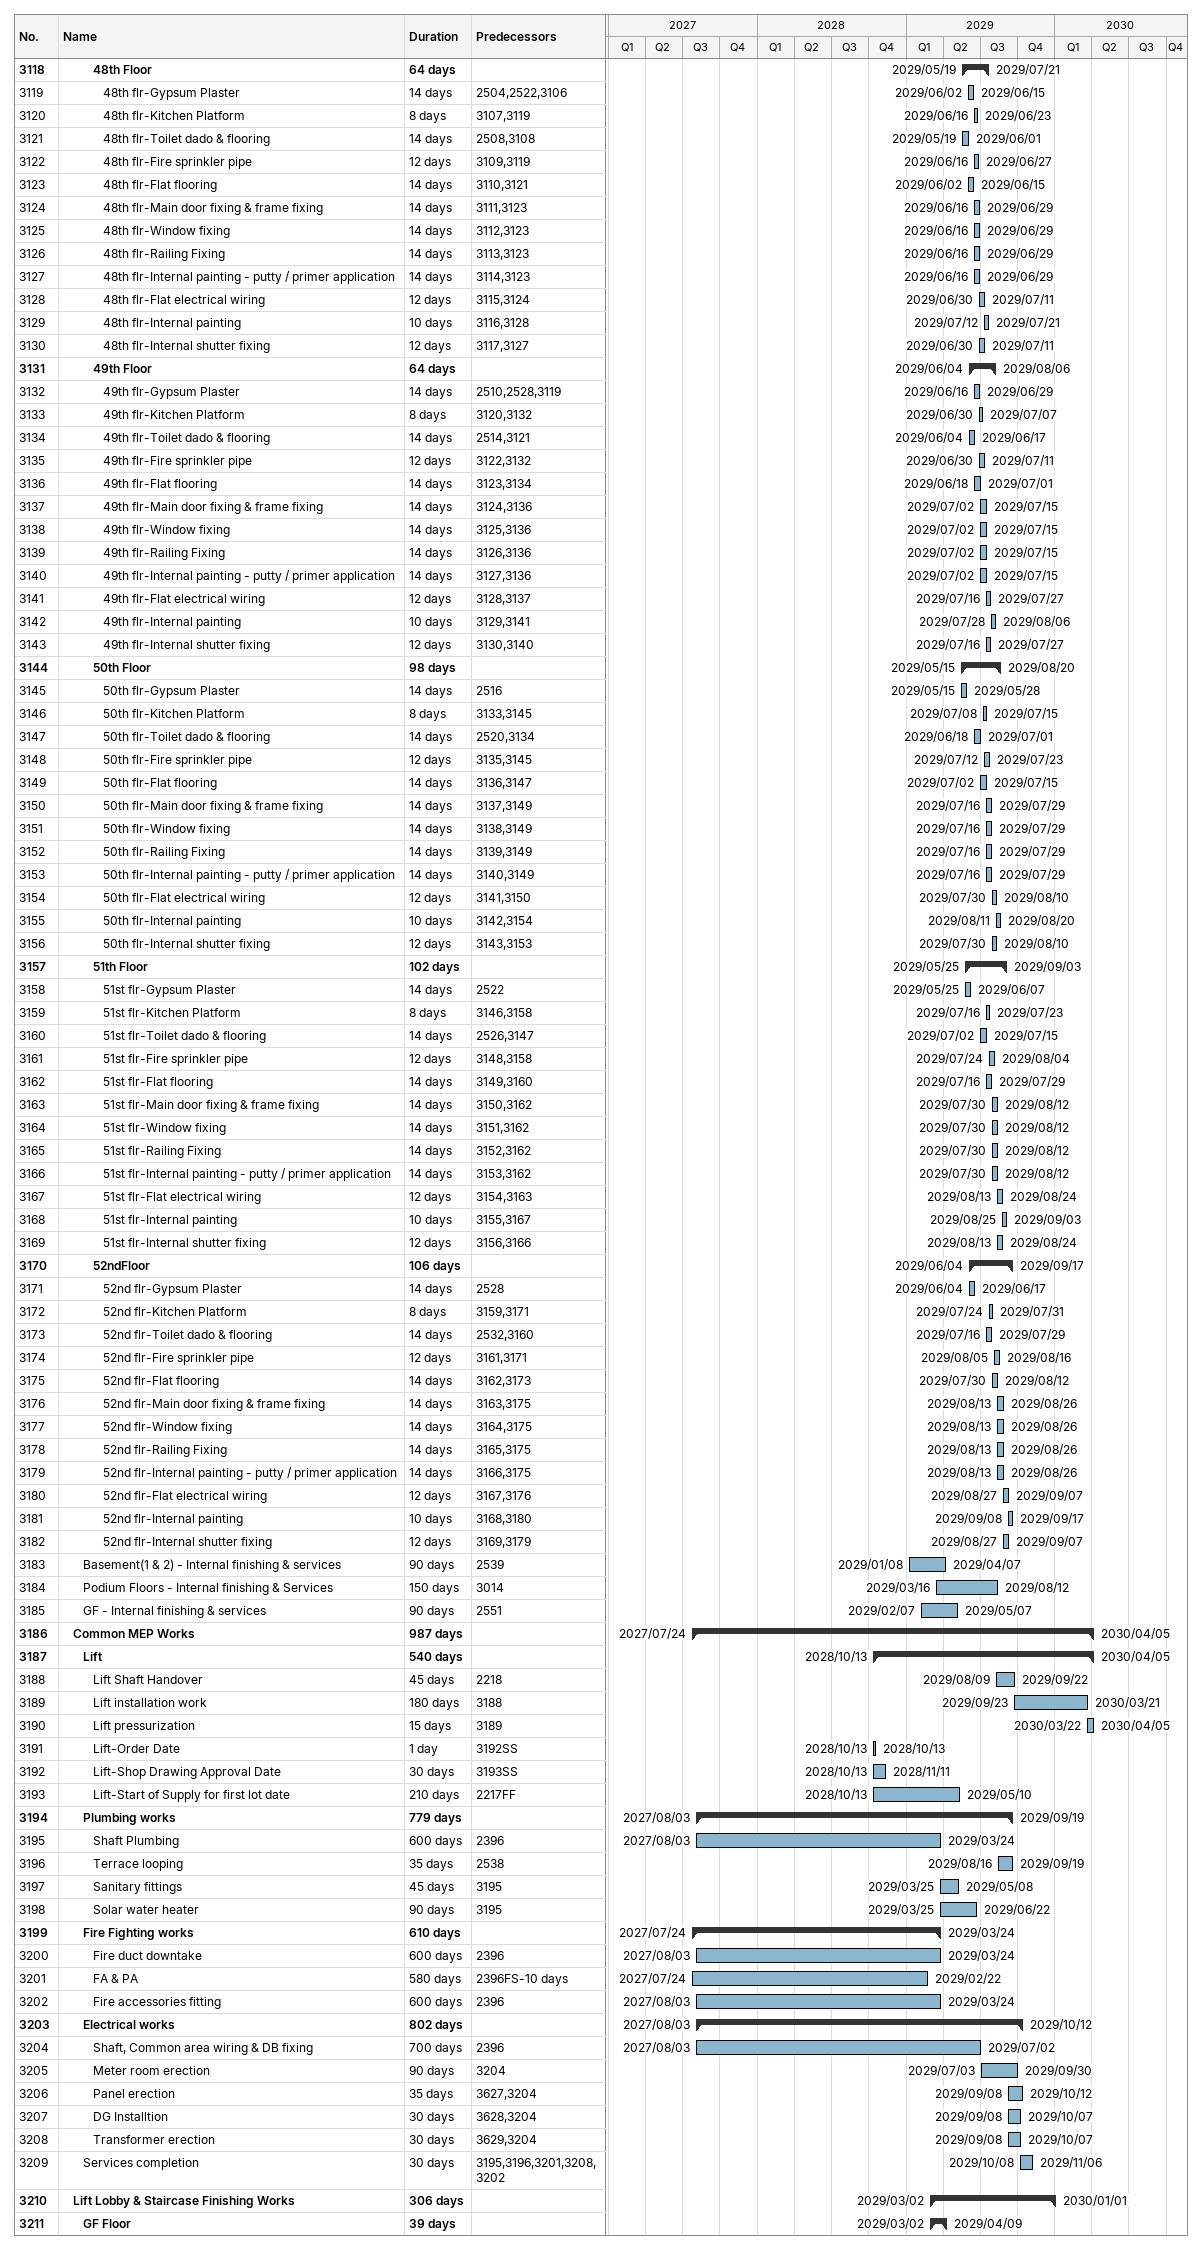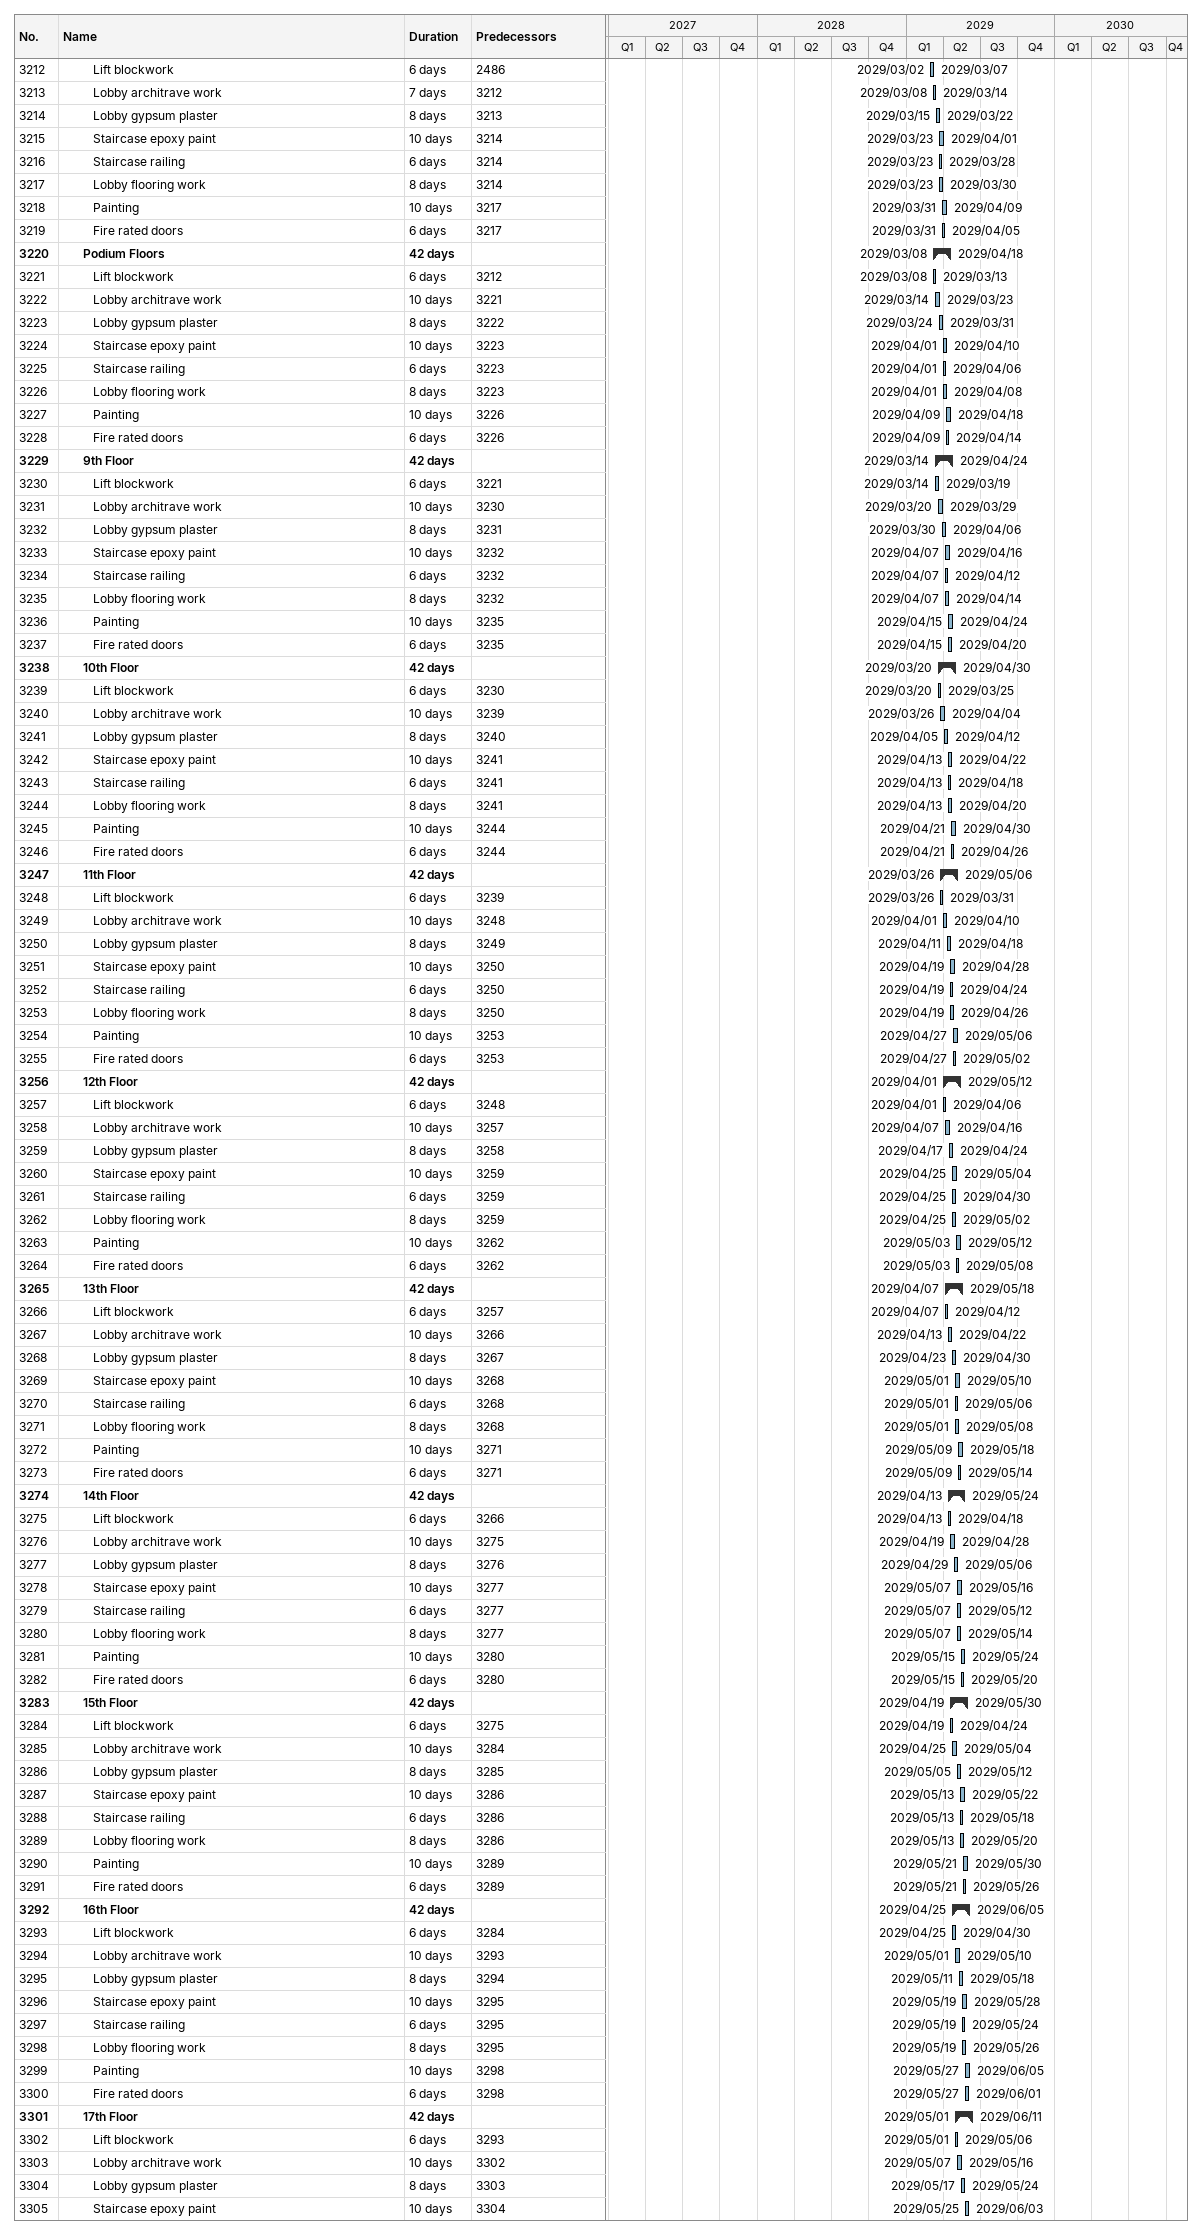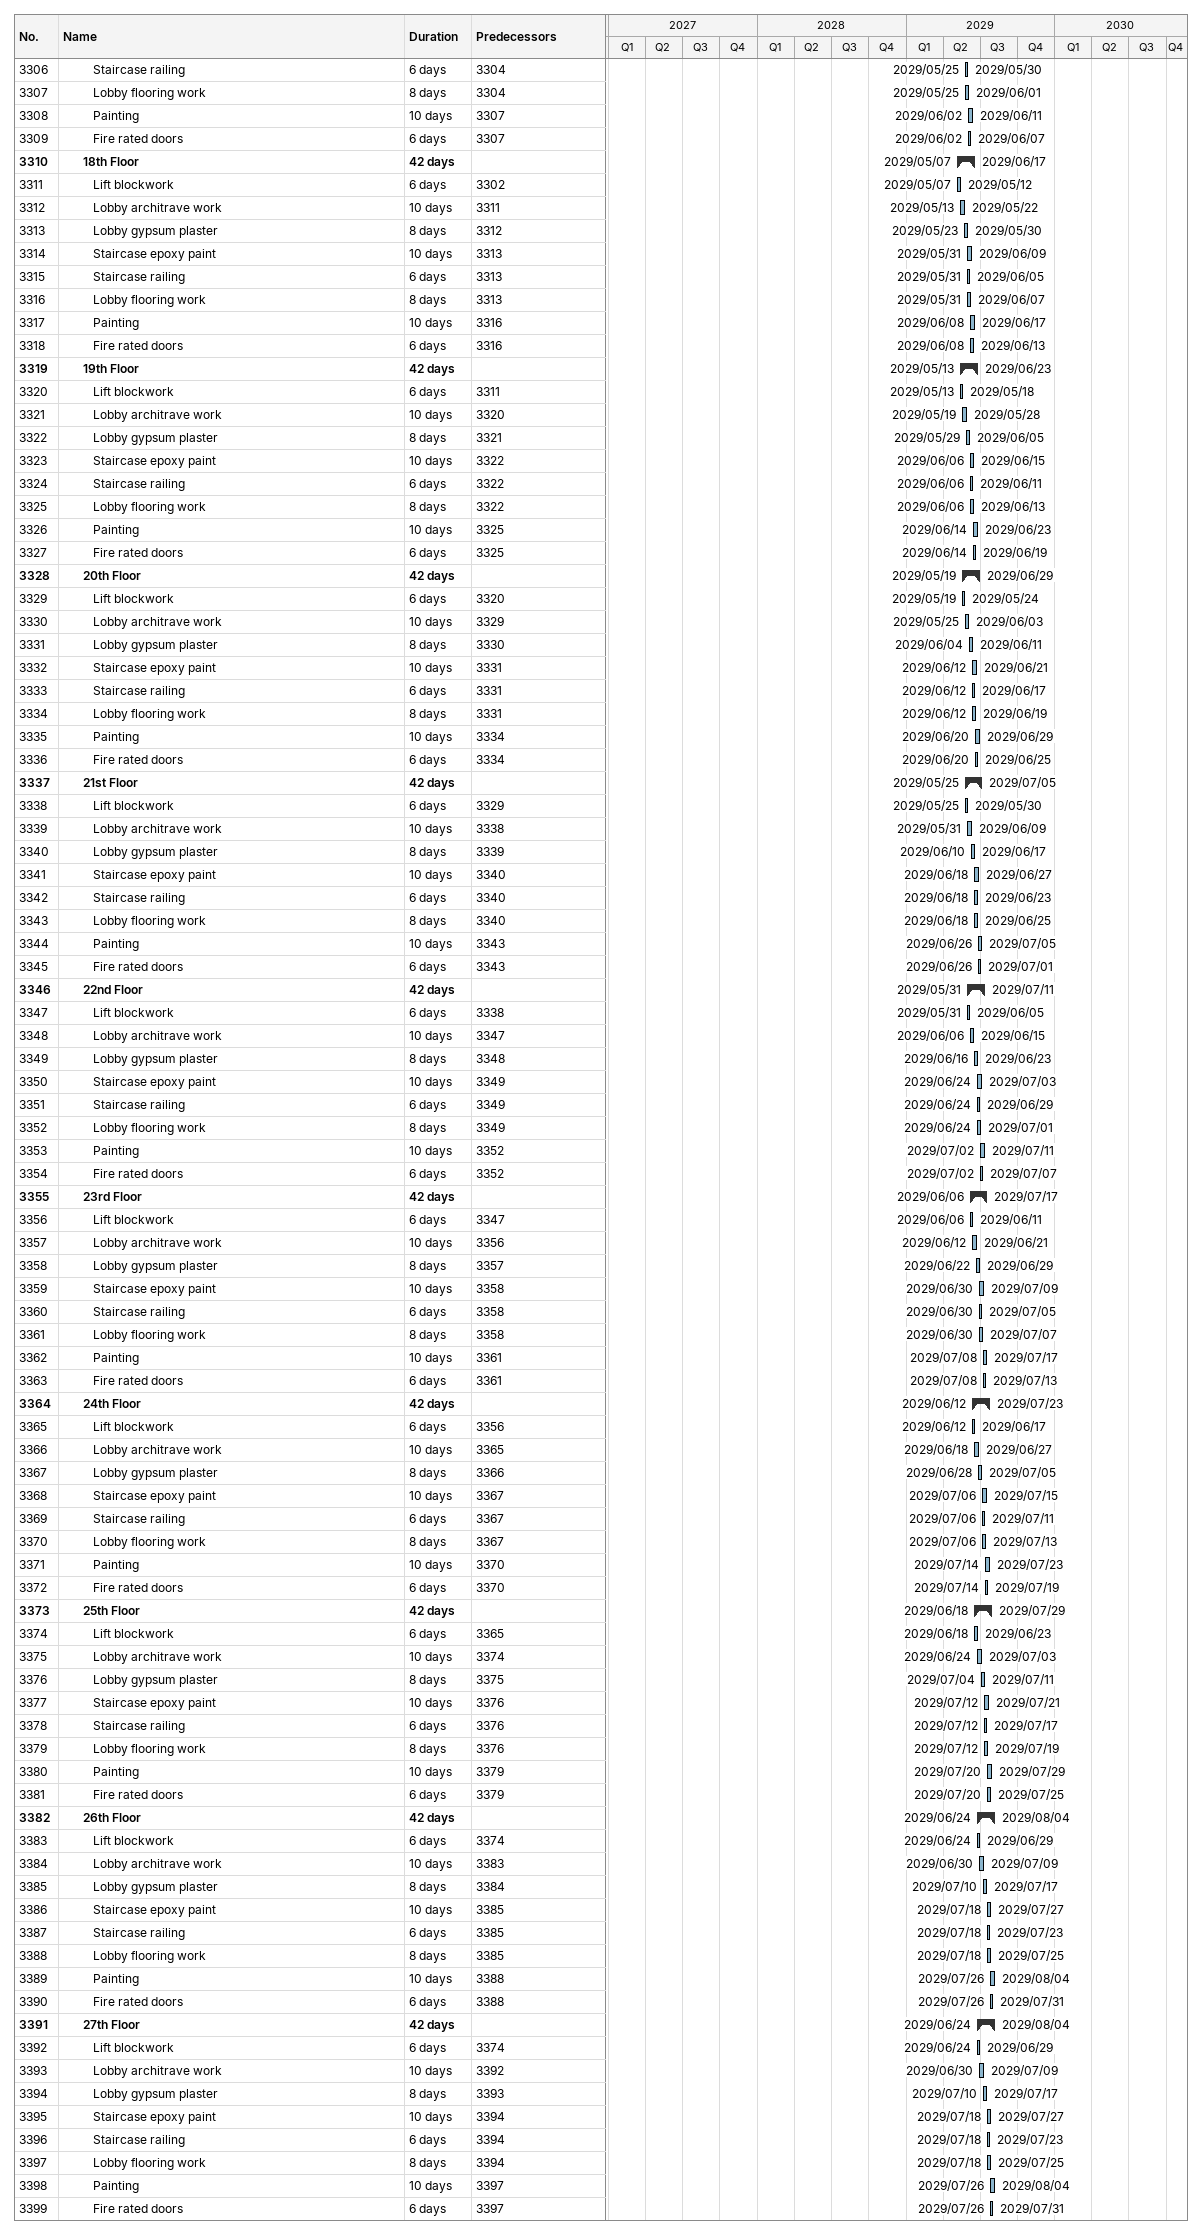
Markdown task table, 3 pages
| ID | Level | Task | Duration | Start | Finish | Predecessors |
|---|---|---|---|---|---|---|
| 3118 | 4 | **48th Floor** | 64d | 2029-05-19 | 2029-07-21 |  |
| 3119 | 5 | 48th flr-Gypsum Plaster | 14d | 2029-06-02 | 2029-06-15 | 2504, 2522, 3106 |
| 3120 | 5 | 48th flr-Kitchen Platform | 8d | 2029-06-16 | 2029-06-23 | 3107, 3119 |
| 3121 | 5 | 48th flr-Toilet dado & flooring | 14d | 2029-05-19 | 2029-06-01 | 2508, 3108 |
| 3122 | 5 | 48th flr-Fire sprinkler pipe | 12d | 2029-06-16 | 2029-06-27 | 3109, 3119 |
| 3123 | 5 | 48th flr-Flat flooring | 14d | 2029-06-02 | 2029-06-15 | 3110, 3121 |
| 3124 | 5 | 48th flr-Main door fixing & frame fixing | 14d | 2029-06-16 | 2029-06-29 | 3111, 3123 |
| 3125 | 5 | 48th flr-Window fixing | 14d | 2029-06-16 | 2029-06-29 | 3112, 3123 |
| 3126 | 5 | 48th flr-Railing Fixing | 14d | 2029-06-16 | 2029-06-29 | 3113, 3123 |
| 3127 | 5 | 48th flr-Internal painting - putty / primer application | 14d | 2029-06-16 | 2029-06-29 | 3114, 3123 |
| 3128 | 5 | 48th flr-Flat electrical wiring | 12d | 2029-06-30 | 2029-07-11 | 3115, 3124 |
| 3129 | 5 | 48th flr-Internal painting | 10d | 2029-07-12 | 2029-07-21 | 3116, 3128 |
| 3130 | 5 | 48th flr-Internal shutter fixing | 12d | 2029-06-30 | 2029-07-11 | 3117, 3127 |
| 3131 | 4 | **49th Floor** | 64d | 2029-06-04 | 2029-08-06 |  |
| 3132 | 5 | 49th flr-Gypsum Plaster | 14d | 2029-06-16 | 2029-06-29 | 2510, 2528, 3119 |
| 3133 | 5 | 49th flr-Kitchen Platform | 8d | 2029-06-30 | 2029-07-07 | 3120, 3132 |
| 3134 | 5 | 49th flr-Toilet dado & flooring | 14d | 2029-06-04 | 2029-06-17 | 2514, 3121 |
| 3135 | 5 | 49th flr-Fire sprinkler pipe | 12d | 2029-06-30 | 2029-07-11 | 3122, 3132 |
| 3136 | 5 | 49th flr-Flat flooring | 14d | 2029-06-18 | 2029-07-01 | 3123, 3134 |
| 3137 | 5 | 49th flr-Main door fixing & frame fixing | 14d | 2029-07-02 | 2029-07-15 | 3124, 3136 |
| 3138 | 5 | 49th flr-Window fixing | 14d | 2029-07-02 | 2029-07-15 | 3125, 3136 |
| 3139 | 5 | 49th flr-Railing Fixing | 14d | 2029-07-02 | 2029-07-15 | 3126, 3136 |
| 3140 | 5 | 49th flr-Internal painting - putty / primer application | 14d | 2029-07-02 | 2029-07-15 | 3127, 3136 |
| 3141 | 5 | 49th flr-Flat electrical wiring | 12d | 2029-07-16 | 2029-07-27 | 3128, 3137 |
| 3142 | 5 | 49th flr-Internal painting | 10d | 2029-07-28 | 2029-08-06 | 3129, 3141 |
| 3143 | 5 | 49th flr-Internal shutter fixing | 12d | 2029-07-16 | 2029-07-27 | 3130, 3140 |
| 3144 | 4 | **50th Floor** | 98d | 2029-05-15 | 2029-08-20 |  |
| 3145 | 5 | 50th flr-Gypsum Plaster | 14d | 2029-05-15 | 2029-05-28 | 2516 |
| 3146 | 5 | 50th flr-Kitchen Platform | 8d | 2029-07-08 | 2029-07-15 | 3133, 3145 |
| 3147 | 5 | 50th flr-Toilet dado & flooring | 14d | 2029-06-18 | 2029-07-01 | 2520, 3134 |
| 3148 | 5 | 50th flr-Fire sprinkler pipe | 12d | 2029-07-12 | 2029-07-23 | 3135, 3145 |
| 3149 | 5 | 50th flr-Flat flooring | 14d | 2029-07-02 | 2029-07-15 | 3136, 3147 |
| 3150 | 5 | 50th flr-Main door fixing & frame fixing | 14d | 2029-07-16 | 2029-07-29 | 3137, 3149 |
| 3151 | 5 | 50th flr-Window fixing | 14d | 2029-07-16 | 2029-07-29 | 3138, 3149 |
| 3152 | 5 | 50th flr-Railing Fixing | 14d | 2029-07-16 | 2029-07-29 | 3139, 3149 |
| 3153 | 5 | 50th flr-Internal painting - putty / primer application | 14d | 2029-07-16 | 2029-07-29 | 3140, 3149 |
| 3154 | 5 | 50th flr-Flat electrical wiring | 12d | 2029-07-30 | 2029-08-10 | 3141, 3150 |
| 3155 | 5 | 50th flr-Internal painting | 10d | 2029-08-11 | 2029-08-20 | 3142, 3154 |
| 3156 | 5 | 50th flr-Internal shutter fixing | 12d | 2029-07-30 | 2029-08-10 | 3143, 3153 |
| 3157 | 4 | **51th Floor** | 102d | 2029-05-25 | 2029-09-03 |  |
| 3158 | 5 | 51st flr-Gypsum Plaster | 14d | 2029-05-25 | 2029-06-07 | 2522 |
| 3159 | 5 | 51st flr-Kitchen Platform | 8d | 2029-07-16 | 2029-07-23 | 3146, 3158 |
| 3160 | 5 | 51st flr-Toilet dado & flooring | 14d | 2029-07-02 | 2029-07-15 | 2526, 3147 |
| 3161 | 5 | 51st flr-Fire sprinkler pipe | 12d | 2029-07-24 | 2029-08-04 | 3148, 3158 |
| 3162 | 5 | 51st flr-Flat flooring | 14d | 2029-07-16 | 2029-07-29 | 3149, 3160 |
| 3163 | 5 | 51st flr-Main door fixing & frame fixing | 14d | 2029-07-30 | 2029-08-12 | 3150, 3162 |
| 3164 | 5 | 51st flr-Window fixing | 14d | 2029-07-30 | 2029-08-12 | 3151, 3162 |
| 3165 | 5 | 51st flr-Railing Fixing | 14d | 2029-07-30 | 2029-08-12 | 3152, 3162 |
| 3166 | 5 | 51st flr-Internal painting - putty / primer application | 14d | 2029-07-30 | 2029-08-12 | 3153, 3162 |
| 3167 | 5 | 51st flr-Flat electrical wiring | 12d | 2029-08-13 | 2029-08-24 | 3154, 3163 |
| 3168 | 5 | 51st flr-Internal painting | 10d | 2029-08-25 | 2029-09-03 | 3155, 3167 |
| 3169 | 5 | 51st flr-Internal shutter fixing | 12d | 2029-08-13 | 2029-08-24 | 3156, 3166 |
| 3170 | 4 | **52ndFloor** | 106d | 2029-06-04 | 2029-09-17 |  |
| 3171 | 5 | 52nd flr-Gypsum Plaster | 14d | 2029-06-04 | 2029-06-17 | 2528 |
| 3172 | 5 | 52nd flr-Kitchen Platform | 8d | 2029-07-24 | 2029-07-31 | 3159, 3171 |
| 3173 | 5 | 52nd flr-Toilet dado & flooring | 14d | 2029-07-16 | 2029-07-29 | 2532, 3160 |
| 3174 | 5 | 52nd flr-Fire sprinkler pipe | 12d | 2029-08-05 | 2029-08-16 | 3161, 3171 |
| 3175 | 5 | 52nd flr-Flat flooring | 14d | 2029-07-30 | 2029-08-12 | 3162, 3173 |
| 3176 | 5 | 52nd flr-Main door fixing & frame fixing | 14d | 2029-08-13 | 2029-08-26 | 3163, 3175 |
| 3177 | 5 | 52nd flr-Window fixing | 14d | 2029-08-13 | 2029-08-26 | 3164, 3175 |
| 3178 | 5 | 52nd flr-Railing Fixing | 14d | 2029-08-13 | 2029-08-26 | 3165, 3175 |
| 3179 | 5 | 52nd flr-Internal painting - putty / primer application | 14d | 2029-08-13 | 2029-08-26 | 3166, 3175 |
| 3180 | 5 | 52nd flr-Flat electrical wiring | 12d | 2029-08-27 | 2029-09-07 | 3167, 3176 |
| 3181 | 5 | 52nd flr-Internal painting | 10d | 2029-09-08 | 2029-09-17 | 3168, 3180 |
| 3182 | 5 | 52nd flr-Internal shutter fixing | 12d | 2029-08-27 | 2029-09-07 | 3169, 3179 |
| 3183 | 3 | Basement(1 & 2) - Internal finishing & services | 90d | 2029-01-08 | 2029-04-07 | 2539 |
| 3184 | 3 | Podium Floors - Internal finishing & Services | 150d | 2029-03-16 | 2029-08-12 | 3014 |
| 3185 | 3 | GF - Internal finishing & services | 90d | 2029-02-07 | 2029-05-07 | 2551 |
| 3186 | 2 | **Common MEP Works** | 987d | 2027-07-24 | 2030-04-05 |  |
| 3187 | 3 | **Lift** | 540d | 2028-10-13 | 2030-04-05 |  |
| 3188 | 4 | Lift Shaft Handover | 45d | 2029-08-09 | 2029-09-22 | 2218 |
| 3189 | 4 | Lift installation work | 180d | 2029-09-23 | 2030-03-21 | 3188 |
| 3190 | 4 | Lift pressurization | 15d | 2030-03-22 | 2030-04-05 | 3189 |
| 3191 | 4 | Lift-Order Date | 1d | 2028-10-13 | 2028-10-13 | 3192SS |
| 3192 | 4 | Lift-Shop Drawing Approval Date | 30d | 2028-10-13 | 2028-11-11 | 3193SS |
| 3193 | 4 | Lift-Start of Supply for first lot date | 210d | 2028-10-13 | 2029-05-10 | 2217FF |
| 3194 | 3 | **Plumbing works** | 779d | 2027-08-03 | 2029-09-19 |  |
| 3195 | 4 | Shaft Plumbing | 600d | 2027-08-03 | 2029-03-24 | 2396 |
| 3196 | 4 | Terrace looping | 35d | 2029-08-16 | 2029-09-19 | 2538 |
| 3197 | 4 | Sanitary fittings | 45d | 2029-03-25 | 2029-05-08 | 3195 |
| 3198 | 4 | Solar water heater | 90d | 2029-03-25 | 2029-06-22 | 3195 |
| 3199 | 3 | **Fire Fighting works** | 610d | 2027-07-24 | 2029-03-24 |  |
| 3200 | 4 | Fire duct downtake | 600d | 2027-08-03 | 2029-03-24 | 2396 |
| 3201 | 4 | FA & PA | 580d | 2027-07-24 | 2029-02-22 | 2396FS-10d |
| 3202 | 4 | Fire accessories fitting | 600d | 2027-08-03 | 2029-03-24 | 2396 |
| 3203 | 3 | **Electrical works** | 802d | 2027-08-03 | 2029-10-12 |  |
| 3204 | 4 | Shaft, Common area wiring & DB fixing | 700d | 2027-08-03 | 2029-07-02 | 2396 |
| 3205 | 4 | Meter room erection | 90d | 2029-07-03 | 2029-09-30 | 3204 |
| 3206 | 4 | Panel erection | 35d | 2029-09-08 | 2029-10-12 | 3627, 3204 |
| 3207 | 4 | DG Installtion | 30d | 2029-09-08 | 2029-10-07 | 3628, 3204 |
| 3208 | 4 | Transformer erection | 30d | 2029-09-08 | 2029-10-07 | 3629, 3204 |
| 3209 | 3 | Services completion | 30d | 2029-10-08 | 2029-11-06 | 3195, 3196, 3201, 3208, 3202 |
| 3210 | 2 | **Lift Lobby & Staircase Finishing Works** | 306d | 2029-03-02 | 2030-01-01 |  |
| 3211 | 3 | **GF Floor** | 39d | 2029-03-02 | 2029-04-09 |  |
| 3212 | 4 | Lift blockwork | 6d | 2029-03-02 | 2029-03-07 | 2486 |
| 3213 | 4 | Lobby architrave work | 7d | 2029-03-08 | 2029-03-14 | 3212 |
| 3214 | 4 | Lobby gypsum plaster | 8d | 2029-03-15 | 2029-03-22 | 3213 |
| 3215 | 4 | Staircase epoxy paint | 10d | 2029-03-23 | 2029-04-01 | 3214 |
| 3216 | 4 | Staircase railing | 6d | 2029-03-23 | 2029-03-28 | 3214 |
| 3217 | 4 | Lobby flooring work | 8d | 2029-03-23 | 2029-03-30 | 3214 |
| 3218 | 4 | Painting | 10d | 2029-03-31 | 2029-04-09 | 3217 |
| 3219 | 4 | Fire rated doors | 6d | 2029-03-31 | 2029-04-05 | 3217 |
| 3220 | 3 | **Podium Floors** | 42d | 2029-03-08 | 2029-04-18 |  |
| 3221 | 4 | Lift blockwork | 6d | 2029-03-08 | 2029-03-13 | 3212 |
| 3222 | 4 | Lobby architrave work | 10d | 2029-03-14 | 2029-03-23 | 3221 |
| 3223 | 4 | Lobby gypsum plaster | 8d | 2029-03-24 | 2029-03-31 | 3222 |
| 3224 | 4 | Staircase epoxy paint | 10d | 2029-04-01 | 2029-04-10 | 3223 |
| 3225 | 4 | Staircase railing | 6d | 2029-04-01 | 2029-04-06 | 3223 |
| 3226 | 4 | Lobby flooring work | 8d | 2029-04-01 | 2029-04-08 | 3223 |
| 3227 | 4 | Painting | 10d | 2029-04-09 | 2029-04-18 | 3226 |
| 3228 | 4 | Fire rated doors | 6d | 2029-04-09 | 2029-04-14 | 3226 |
| 3229 | 3 | **9th Floor** | 42d | 2029-03-14 | 2029-04-24 |  |
| 3230 | 4 | Lift blockwork | 6d | 2029-03-14 | 2029-03-19 | 3221 |
| 3231 | 4 | Lobby architrave work | 10d | 2029-03-20 | 2029-03-29 | 3230 |
| 3232 | 4 | Lobby gypsum plaster | 8d | 2029-03-30 | 2029-04-06 | 3231 |
| 3233 | 4 | Staircase epoxy paint | 10d | 2029-04-07 | 2029-04-16 | 3232 |
| 3234 | 4 | Staircase railing | 6d | 2029-04-07 | 2029-04-12 | 3232 |
| 3235 | 4 | Lobby flooring work | 8d | 2029-04-07 | 2029-04-14 | 3232 |
| 3236 | 4 | Painting | 10d | 2029-04-15 | 2029-04-24 | 3235 |
| 3237 | 4 | Fire rated doors | 6d | 2029-04-15 | 2029-04-20 | 3235 |
| 3238 | 3 | **10th Floor** | 42d | 2029-03-20 | 2029-04-30 |  |
| 3239 | 4 | Lift blockwork | 6d | 2029-03-20 | 2029-03-25 | 3230 |
| 3240 | 4 | Lobby architrave work | 10d | 2029-03-26 | 2029-04-04 | 3239 |
| 3241 | 4 | Lobby gypsum plaster | 8d | 2029-04-05 | 2029-04-12 | 3240 |
| 3242 | 4 | Staircase epoxy paint | 10d | 2029-04-13 | 2029-04-22 | 3241 |
| 3243 | 4 | Staircase railing | 6d | 2029-04-13 | 2029-04-18 | 3241 |
| 3244 | 4 | Lobby flooring work | 8d | 2029-04-13 | 2029-04-20 | 3241 |
| 3245 | 4 | Painting | 10d | 2029-04-21 | 2029-04-30 | 3244 |
| 3246 | 4 | Fire rated doors | 6d | 2029-04-21 | 2029-04-26 | 3244 |
| 3247 | 3 | **11th Floor** | 42d | 2029-03-26 | 2029-05-06 |  |
| 3248 | 4 | Lift blockwork | 6d | 2029-03-26 | 2029-03-31 | 3239 |
| 3249 | 4 | Lobby architrave work | 10d | 2029-04-01 | 2029-04-10 | 3248 |
| 3250 | 4 | Lobby gypsum plaster | 8d | 2029-04-11 | 2029-04-18 | 3249 |
| 3251 | 4 | Staircase epoxy paint | 10d | 2029-04-19 | 2029-04-28 | 3250 |
| 3252 | 4 | Staircase railing | 6d | 2029-04-19 | 2029-04-24 | 3250 |
| 3253 | 4 | Lobby flooring work | 8d | 2029-04-19 | 2029-04-26 | 3250 |
| 3254 | 4 | Painting | 10d | 2029-04-27 | 2029-05-06 | 3253 |
| 3255 | 4 | Fire rated doors | 6d | 2029-04-27 | 2029-05-02 | 3253 |
| 3256 | 3 | **12th Floor** | 42d | 2029-04-01 | 2029-05-12 |  |
| 3257 | 4 | Lift blockwork | 6d | 2029-04-01 | 2029-04-06 | 3248 |
| 3258 | 4 | Lobby architrave work | 10d | 2029-04-07 | 2029-04-16 | 3257 |
| 3259 | 4 | Lobby gypsum plaster | 8d | 2029-04-17 | 2029-04-24 | 3258 |
| 3260 | 4 | Staircase epoxy paint | 10d | 2029-04-25 | 2029-05-04 | 3259 |
| 3261 | 4 | Staircase railing | 6d | 2029-04-25 | 2029-04-30 | 3259 |
| 3262 | 4 | Lobby flooring work | 8d | 2029-04-25 | 2029-05-02 | 3259 |
| 3263 | 4 | Painting | 10d | 2029-05-03 | 2029-05-12 | 3262 |
| 3264 | 4 | Fire rated doors | 6d | 2029-05-03 | 2029-05-08 | 3262 |
| 3265 | 3 | **13th Floor** | 42d | 2029-04-07 | 2029-05-18 |  |
| 3266 | 4 | Lift blockwork | 6d | 2029-04-07 | 2029-04-12 | 3257 |
| 3267 | 4 | Lobby architrave work | 10d | 2029-04-13 | 2029-04-22 | 3266 |
| 3268 | 4 | Lobby gypsum plaster | 8d | 2029-04-23 | 2029-04-30 | 3267 |
| 3269 | 4 | Staircase epoxy paint | 10d | 2029-05-01 | 2029-05-10 | 3268 |
| 3270 | 4 | Staircase railing | 6d | 2029-05-01 | 2029-05-06 | 3268 |
| 3271 | 4 | Lobby flooring work | 8d | 2029-05-01 | 2029-05-08 | 3268 |
| 3272 | 4 | Painting | 10d | 2029-05-09 | 2029-05-18 | 3271 |
| 3273 | 4 | Fire rated doors | 6d | 2029-05-09 | 2029-05-14 | 3271 |
| 3274 | 3 | **14th Floor** | 42d | 2029-04-13 | 2029-05-24 |  |
| 3275 | 4 | Lift blockwork | 6d | 2029-04-13 | 2029-04-18 | 3266 |
| 3276 | 4 | Lobby architrave work | 10d | 2029-04-19 | 2029-04-28 | 3275 |
| 3277 | 4 | Lobby gypsum plaster | 8d | 2029-04-29 | 2029-05-06 | 3276 |
| 3278 | 4 | Staircase epoxy paint | 10d | 2029-05-07 | 2029-05-16 | 3277 |
| 3279 | 4 | Staircase railing | 6d | 2029-05-07 | 2029-05-12 | 3277 |
| 3280 | 4 | Lobby flooring work | 8d | 2029-05-07 | 2029-05-14 | 3277 |
| 3281 | 4 | Painting | 10d | 2029-05-15 | 2029-05-24 | 3280 |
| 3282 | 4 | Fire rated doors | 6d | 2029-05-15 | 2029-05-20 | 3280 |
| 3283 | 3 | **15th Floor** | 42d | 2029-04-19 | 2029-05-30 |  |
| 3284 | 4 | Lift blockwork | 6d | 2029-04-19 | 2029-04-24 | 3275 |
| 3285 | 4 | Lobby architrave work | 10d | 2029-04-25 | 2029-05-04 | 3284 |
| 3286 | 4 | Lobby gypsum plaster | 8d | 2029-05-05 | 2029-05-12 | 3285 |
| 3287 | 4 | Staircase epoxy paint | 10d | 2029-05-13 | 2029-05-22 | 3286 |
| 3288 | 4 | Staircase railing | 6d | 2029-05-13 | 2029-05-18 | 3286 |
| 3289 | 4 | Lobby flooring work | 8d | 2029-05-13 | 2029-05-20 | 3286 |
| 3290 | 4 | Painting | 10d | 2029-05-21 | 2029-05-30 | 3289 |
| 3291 | 4 | Fire rated doors | 6d | 2029-05-21 | 2029-05-26 | 3289 |
| 3292 | 3 | **16th Floor** | 42d | 2029-04-25 | 2029-06-05 |  |
| 3293 | 4 | Lift blockwork | 6d | 2029-04-25 | 2029-04-30 | 3284 |
| 3294 | 4 | Lobby architrave work | 10d | 2029-05-01 | 2029-05-10 | 3293 |
| 3295 | 4 | Lobby gypsum plaster | 8d | 2029-05-11 | 2029-05-18 | 3294 |
| 3296 | 4 | Staircase epoxy paint | 10d | 2029-05-19 | 2029-05-28 | 3295 |
| 3297 | 4 | Staircase railing | 6d | 2029-05-19 | 2029-05-24 | 3295 |
| 3298 | 4 | Lobby flooring work | 8d | 2029-05-19 | 2029-05-26 | 3295 |
| 3299 | 4 | Painting | 10d | 2029-05-27 | 2029-06-05 | 3298 |
| 3300 | 4 | Fire rated doors | 6d | 2029-05-27 | 2029-06-01 | 3298 |
| 3301 | 3 | **17th Floor** | 42d | 2029-05-01 | 2029-06-11 |  |
| 3302 | 4 | Lift blockwork | 6d | 2029-05-01 | 2029-05-06 | 3293 |
| 3303 | 4 | Lobby architrave work | 10d | 2029-05-07 | 2029-05-16 | 3302 |
| 3304 | 4 | Lobby gypsum plaster | 8d | 2029-05-17 | 2029-05-24 | 3303 |
| 3305 | 4 | Staircase epoxy paint | 10d | 2029-05-25 | 2029-06-03 | 3304 |
| 3306 | 4 | Staircase railing | 6d | 2029-05-25 | 2029-05-30 | 3304 |
| 3307 | 4 | Lobby flooring work | 8d | 2029-05-25 | 2029-06-01 | 3304 |
| 3308 | 4 | Painting | 10d | 2029-06-02 | 2029-06-11 | 3307 |
| 3309 | 4 | Fire rated doors | 6d | 2029-06-02 | 2029-06-07 | 3307 |
| 3310 | 3 | **18th Floor** | 42d | 2029-05-07 | 2029-06-17 |  |
| 3311 | 4 | Lift blockwork | 6d | 2029-05-07 | 2029-05-12 | 3302 |
| 3312 | 4 | Lobby architrave work | 10d | 2029-05-13 | 2029-05-22 | 3311 |
| 3313 | 4 | Lobby gypsum plaster | 8d | 2029-05-23 | 2029-05-30 | 3312 |
| 3314 | 4 | Staircase epoxy paint | 10d | 2029-05-31 | 2029-06-09 | 3313 |
| 3315 | 4 | Staircase railing | 6d | 2029-05-31 | 2029-06-05 | 3313 |
| 3316 | 4 | Lobby flooring work | 8d | 2029-05-31 | 2029-06-07 | 3313 |
| 3317 | 4 | Painting | 10d | 2029-06-08 | 2029-06-17 | 3316 |
| 3318 | 4 | Fire rated doors | 6d | 2029-06-08 | 2029-06-13 | 3316 |
| 3319 | 3 | **19th Floor** | 42d | 2029-05-13 | 2029-06-23 |  |
| 3320 | 4 | Lift blockwork | 6d | 2029-05-13 | 2029-05-18 | 3311 |
| 3321 | 4 | Lobby architrave work | 10d | 2029-05-19 | 2029-05-28 | 3320 |
| 3322 | 4 | Lobby gypsum plaster | 8d | 2029-05-29 | 2029-06-05 | 3321 |
| 3323 | 4 | Staircase epoxy paint | 10d | 2029-06-06 | 2029-06-15 | 3322 |
| 3324 | 4 | Staircase railing | 6d | 2029-06-06 | 2029-06-11 | 3322 |
| 3325 | 4 | Lobby flooring work | 8d | 2029-06-06 | 2029-06-13 | 3322 |
| 3326 | 4 | Painting | 10d | 2029-06-14 | 2029-06-23 | 3325 |
| 3327 | 4 | Fire rated doors | 6d | 2029-06-14 | 2029-06-19 | 3325 |
| 3328 | 3 | **20th Floor** | 42d | 2029-05-19 | 2029-06-29 |  |
| 3329 | 4 | Lift blockwork | 6d | 2029-05-19 | 2029-05-24 | 3320 |
| 3330 | 4 | Lobby architrave work | 10d | 2029-05-25 | 2029-06-03 | 3329 |
| 3331 | 4 | Lobby gypsum plaster | 8d | 2029-06-04 | 2029-06-11 | 3330 |
| 3332 | 4 | Staircase epoxy paint | 10d | 2029-06-12 | 2029-06-21 | 3331 |
| 3333 | 4 | Staircase railing | 6d | 2029-06-12 | 2029-06-17 | 3331 |
| 3334 | 4 | Lobby flooring work | 8d | 2029-06-12 | 2029-06-19 | 3331 |
| 3335 | 4 | Painting | 10d | 2029-06-20 | 2029-06-29 | 3334 |
| 3336 | 4 | Fire rated doors | 6d | 2029-06-20 | 2029-06-25 | 3334 |
| 3337 | 3 | **21st Floor** | 42d | 2029-05-25 | 2029-07-05 |  |
| 3338 | 4 | Lift blockwork | 6d | 2029-05-25 | 2029-05-30 | 3329 |
| 3339 | 4 | Lobby architrave work | 10d | 2029-05-31 | 2029-06-09 | 3338 |
| 3340 | 4 | Lobby gypsum plaster | 8d | 2029-06-10 | 2029-06-17 | 3339 |
| 3341 | 4 | Staircase epoxy paint | 10d | 2029-06-18 | 2029-06-27 | 3340 |
| 3342 | 4 | Staircase railing | 6d | 2029-06-18 | 2029-06-23 | 3340 |
| 3343 | 4 | Lobby flooring work | 8d | 2029-06-18 | 2029-06-25 | 3340 |
| 3344 | 4 | Painting | 10d | 2029-06-26 | 2029-07-05 | 3343 |
| 3345 | 4 | Fire rated doors | 6d | 2029-06-26 | 2029-07-01 | 3343 |
| 3346 | 3 | **22nd Floor** | 42d | 2029-05-31 | 2029-07-11 |  |
| 3347 | 4 | Lift blockwork | 6d | 2029-05-31 | 2029-06-05 | 3338 |
| 3348 | 4 | Lobby architrave work | 10d | 2029-06-06 | 2029-06-15 | 3347 |
| 3349 | 4 | Lobby gypsum plaster | 8d | 2029-06-16 | 2029-06-23 | 3348 |
| 3350 | 4 | Staircase epoxy paint | 10d | 2029-06-24 | 2029-07-03 | 3349 |
| 3351 | 4 | Staircase railing | 6d | 2029-06-24 | 2029-06-29 | 3349 |
| 3352 | 4 | Lobby flooring work | 8d | 2029-06-24 | 2029-07-01 | 3349 |
| 3353 | 4 | Painting | 10d | 2029-07-02 | 2029-07-11 | 3352 |
| 3354 | 4 | Fire rated doors | 6d | 2029-07-02 | 2029-07-07 | 3352 |
| 3355 | 3 | **23rd Floor** | 42d | 2029-06-06 | 2029-07-17 |  |
| 3356 | 4 | Lift blockwork | 6d | 2029-06-06 | 2029-06-11 | 3347 |
| 3357 | 4 | Lobby architrave work | 10d | 2029-06-12 | 2029-06-21 | 3356 |
| 3358 | 4 | Lobby gypsum plaster | 8d | 2029-06-22 | 2029-06-29 | 3357 |
| 3359 | 4 | Staircase epoxy paint | 10d | 2029-06-30 | 2029-07-09 | 3358 |
| 3360 | 4 | Staircase railing | 6d | 2029-06-30 | 2029-07-05 | 3358 |
| 3361 | 4 | Lobby flooring work | 8d | 2029-06-30 | 2029-07-07 | 3358 |
| 3362 | 4 | Painting | 10d | 2029-07-08 | 2029-07-17 | 3361 |
| 3363 | 4 | Fire rated doors | 6d | 2029-07-08 | 2029-07-13 | 3361 |
| 3364 | 3 | **24th Floor** | 42d | 2029-06-12 | 2029-07-23 |  |
| 3365 | 4 | Lift blockwork | 6d | 2029-06-12 | 2029-06-17 | 3356 |
| 3366 | 4 | Lobby architrave work | 10d | 2029-06-18 | 2029-06-27 | 3365 |
| 3367 | 4 | Lobby gypsum plaster | 8d | 2029-06-28 | 2029-07-05 | 3366 |
| 3368 | 4 | Staircase epoxy paint | 10d | 2029-07-06 | 2029-07-15 | 3367 |
| 3369 | 4 | Staircase railing | 6d | 2029-07-06 | 2029-07-11 | 3367 |
| 3370 | 4 | Lobby flooring work | 8d | 2029-07-06 | 2029-07-13 | 3367 |
| 3371 | 4 | Painting | 10d | 2029-07-14 | 2029-07-23 | 3370 |
| 3372 | 4 | Fire rated doors | 6d | 2029-07-14 | 2029-07-19 | 3370 |
| 3373 | 3 | **25th Floor** | 42d | 2029-06-18 | 2029-07-29 |  |
| 3374 | 4 | Lift blockwork | 6d | 2029-06-18 | 2029-06-23 | 3365 |
| 3375 | 4 | Lobby architrave work | 10d | 2029-06-24 | 2029-07-03 | 3374 |
| 3376 | 4 | Lobby gypsum plaster | 8d | 2029-07-04 | 2029-07-11 | 3375 |
| 3377 | 4 | Staircase epoxy paint | 10d | 2029-07-12 | 2029-07-21 | 3376 |
| 3378 | 4 | Staircase railing | 6d | 2029-07-12 | 2029-07-17 | 3376 |
| 3379 | 4 | Lobby flooring work | 8d | 2029-07-12 | 2029-07-19 | 3376 |
| 3380 | 4 | Painting | 10d | 2029-07-20 | 2029-07-29 | 3379 |
| 3381 | 4 | Fire rated doors | 6d | 2029-07-20 | 2029-07-25 | 3379 |
| 3382 | 3 | **26th Floor** | 42d | 2029-06-24 | 2029-08-04 |  |
| 3383 | 4 | Lift blockwork | 6d | 2029-06-24 | 2029-06-29 | 3374 |
| 3384 | 4 | Lobby architrave work | 10d | 2029-06-30 | 2029-07-09 | 3383 |
| 3385 | 4 | Lobby gypsum plaster | 8d | 2029-07-10 | 2029-07-17 | 3384 |
| 3386 | 4 | Staircase epoxy paint | 10d | 2029-07-18 | 2029-07-27 | 3385 |
| 3387 | 4 | Staircase railing | 6d | 2029-07-18 | 2029-07-23 | 3385 |
| 3388 | 4 | Lobby flooring work | 8d | 2029-07-18 | 2029-07-25 | 3385 |
| 3389 | 4 | Painting | 10d | 2029-07-26 | 2029-08-04 | 3388 |
| 3390 | 4 | Fire rated doors | 6d | 2029-07-26 | 2029-07-31 | 3388 |
| 3391 | 3 | **27th Floor** | 42d | 2029-06-24 | 2029-08-04 |  |
| 3392 | 4 | Lift blockwork | 6d | 2029-06-24 | 2029-06-29 | 3374 |
| 3393 | 4 | Lobby architrave work | 10d | 2029-06-30 | 2029-07-09 | 3392 |
| 3394 | 4 | Lobby gypsum plaster | 8d | 2029-07-10 | 2029-07-17 | 3393 |
| 3395 | 4 | Staircase epoxy paint | 10d | 2029-07-18 | 2029-07-27 | 3394 |
| 3396 | 4 | Staircase railing | 6d | 2029-07-18 | 2029-07-23 | 3394 |
| 3397 | 4 | Lobby flooring work | 8d | 2029-07-18 | 2029-07-25 | 3394 |
| 3398 | 4 | Painting | 10d | 2029-07-26 | 2029-08-04 | 3397 |
| 3399 | 4 | Fire rated doors | 6d | 2029-07-26 | 2029-07-31 | 3397 |
